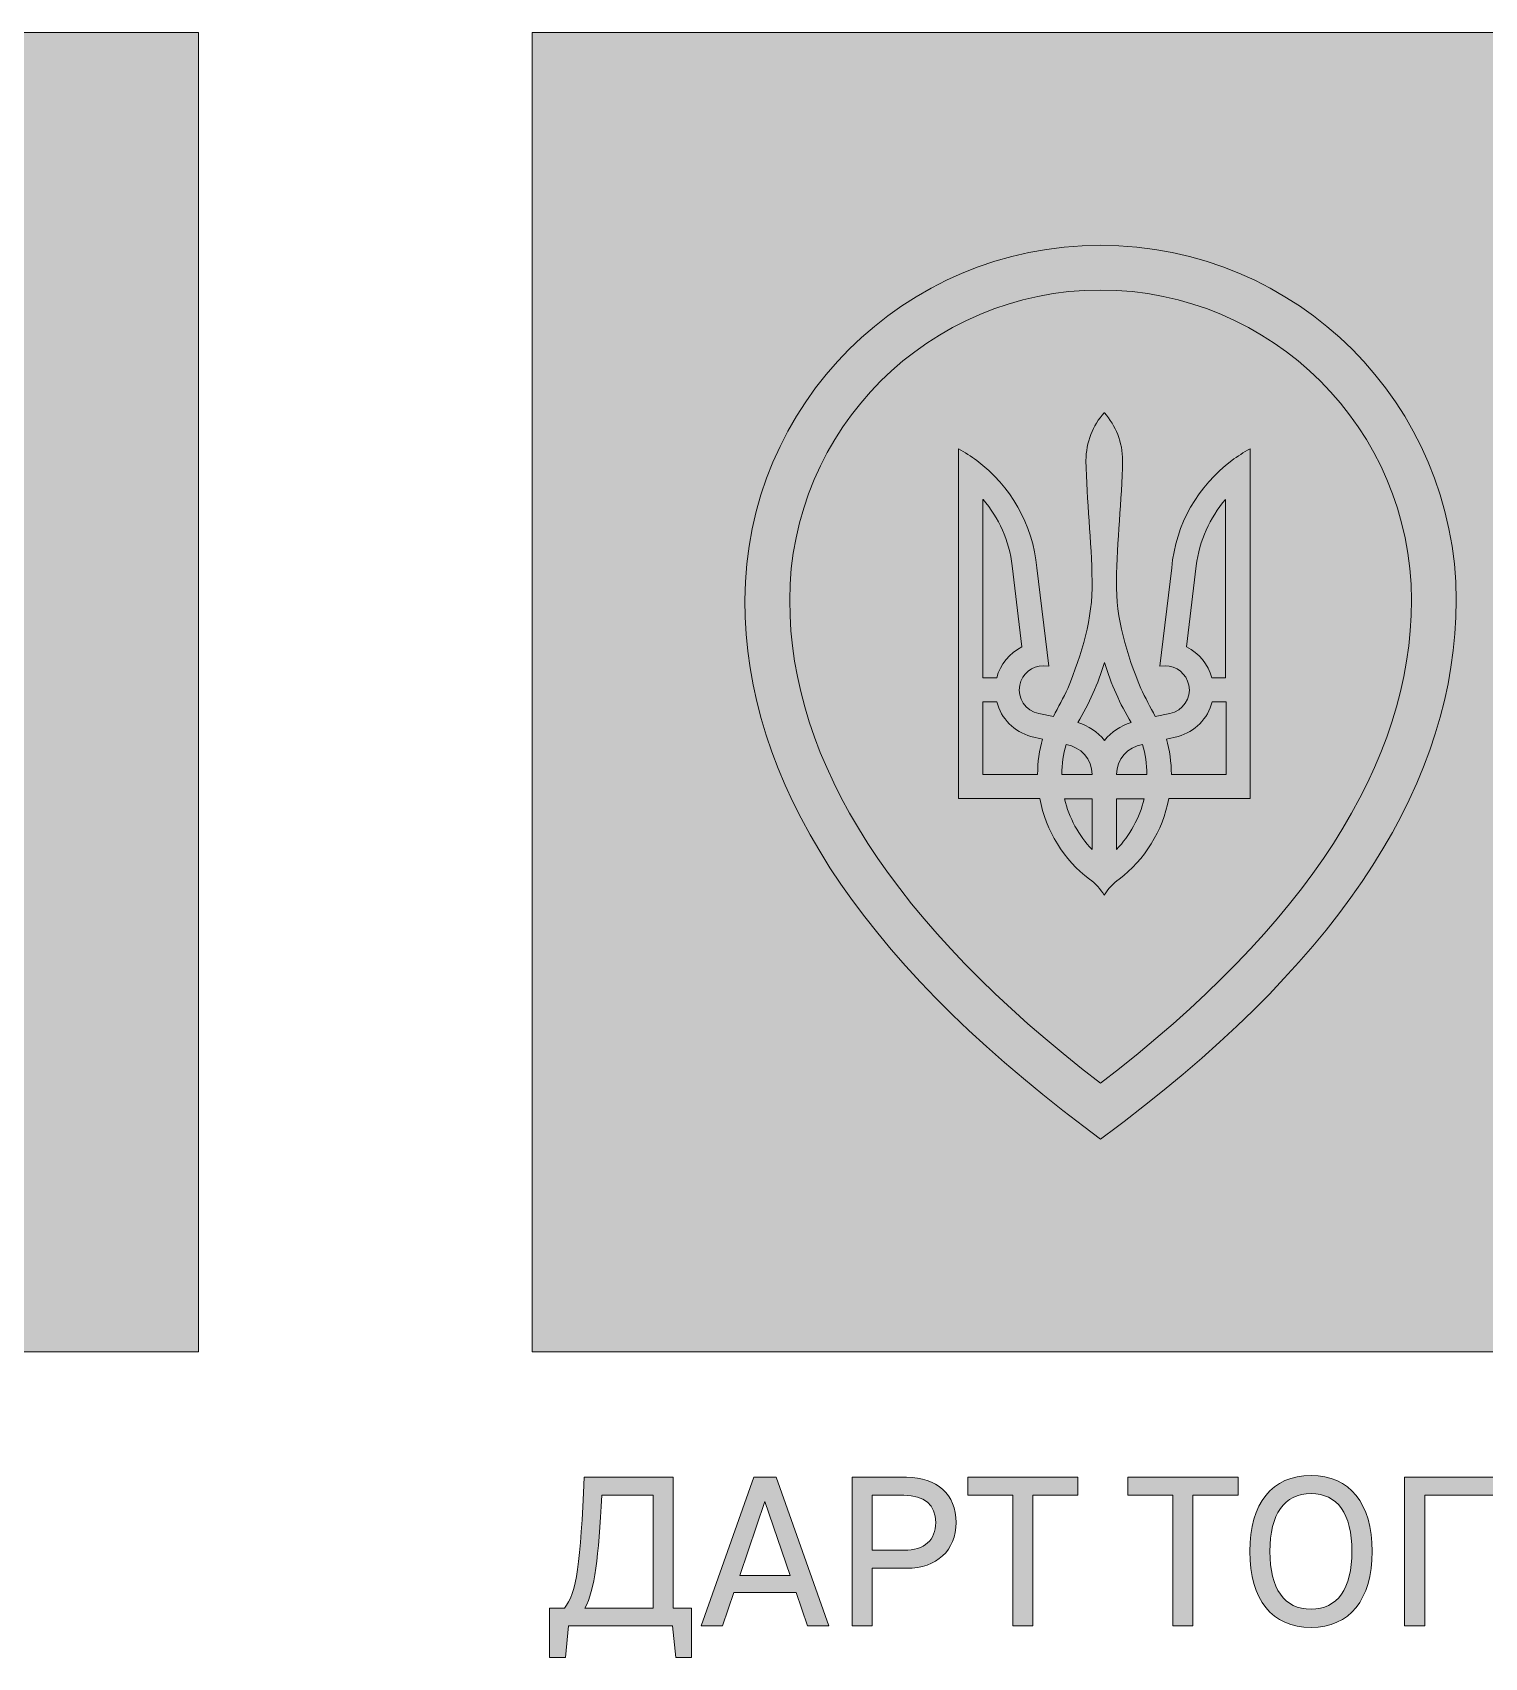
# Model space of a CAD drawing. Header units: millimetres. Extents: x -1334 to 1514, y -1037 to 10.
# Drawn here: x -948.5 to -880.2, y -1036.4 to -960 of the extents above; entities that cross this region are included whole.
import ezdxf

# ---------------------------------------------------------------- set-up
doc = ezdxf.new("R2010")
doc.units = ezdxf.units.MM
doc.header["$MEASUREMENT"] = 0
doc.layers.add('bg', color=7, linetype='Continuous', lineweight=0)
doc.layers.add('icons', color=7, linetype='Continuous', lineweight=0)

# ---------------------------------------------------------------- blocks, each defined once
blk = doc.blocks.new('Block_5')
at = {"layer": 'bg'}
for points, knots in [([(-898.289, -970.002), (-907.518, -970.002), (-915, -977.467), (-915, -986.678), (-915, -995.197), (-909.655, -1003.438), (-899.079, -1011.407), (-899.079, -1011.407), (-898.289, -1012.004), (-898.289, -1012.004), (-898.289, -1012.004), (-897.499, -1011.407), (-897.499, -1011.407), (-897.499, -1011.407), (-897.181, -1011.168), (-897.181, -1011.168), (-886.817, -1003.276), (-881.578, -995.113), (-881.578, -986.678), (-881.578, -977.467), (-889.06, -970.002), (-898.289, -970.002)], [0, 0, 0, 0, 1, 1, 1, 2, 2, 2, 3, 3, 3, 4, 4, 4, 5, 5, 5, 6, 6, 6, 7, 7, 7, 7]), ([(-898.289, -1009.372), (-907.983, -1001.942), (-912.897, -994.312), (-912.897, -986.678), (-912.897, -978.641), (-906.346, -972.104), (-898.289, -972.104), (-890.235, -972.104), (-883.68, -978.641), (-883.68, -986.678), (-883.68, -994.312), (-888.595, -1001.946), (-898.289, -1009.372)], [0, 0, 0, 0, 1, 1, 1, 2, 2, 2, 3, 3, 3, 4, 4, 4, 4]), ([(-894.947, -985.157), (-894.947, -985.157), (-895.504, -989.784), (-895.504, -989.784), (-895.504, -989.784), (-895.254, -989.757), (-895.254, -989.757), (-894.724, -989.759), (-894.248, -990.132), (-894.14, -990.67), (-894.017, -991.284), (-894.418, -991.88), (-895.036, -992.003), (-895.036, -992.003), (-895.721, -992.14), (-895.721, -992.14), (-895.954, -991.703), (-896.187, -991.267), (-896.403, -990.82), (-897.05, -989.205), (-897.582, -987.55), (-897.54, -985.785), (-897.519, -983.891), (-897.286, -982.003), (-897.254, -980.115), (-897.254, -979.254), (-897.579, -978.471), (-898.11, -977.869), (-898.11, -977.869), (-898.119, -977.869), (-898.119, -977.869), (-898.651, -978.469), (-898.975, -979.254), (-898.975, -980.115), (-898.944, -982.007), (-898.71, -983.897), (-898.69, -985.785), (-898.647, -987.548), (-899.179, -989.204), (-899.826, -990.82), (-900.042, -991.266), (-900.275, -991.703), (-900.508, -992.14), (-900.508, -992.14), (-901.193, -992.003), (-901.193, -992.003), (-901.811, -991.881), (-902.213, -991.284), (-902.089, -990.67), (-901.981, -990.133), (-901.505, -989.757), (-900.974, -989.757), (-900.974, -989.757), (-900.725, -989.784), (-900.725, -989.784), (-900.725, -989.784), (-901.282, -985.157), (-901.282, -985.157), (-901.464, -983.099), (-902.534, -981.29), (-904.107, -980.117), (-904.377, -979.915), (-904.664, -979.73), (-904.963, -979.567), (-904.963, -979.567), (-904.963, -995.992), (-904.963, -995.992), (-904.963, -995.992), (-901.146, -995.992), (-901.146, -995.992), (-900.861, -997.529), (-900.008, -998.873), (-898.81, -999.791), (-898.525, -999.986), (-898.286, -1000.244), (-898.114, -1000.544), (-897.943, -1000.244), (-897.704, -999.986), (-897.419, -999.791), (-896.22, -998.87), (-895.368, -997.529), (-895.083, -995.992), (-895.083, -995.992), (-891.266, -995.992), (-891.266, -995.992), (-891.266, -995.992), (-891.266, -979.567), (-891.266, -979.567), (-891.564, -979.73), (-891.851, -979.915), (-892.122, -980.117), (-893.697, -981.292), (-894.764, -983.099), (-894.947, -985.157)], [0, 0, 0, 0, 1, 1, 1, 2, 2, 2, 3, 3, 3, 4, 4, 4, 5, 5, 5, 6, 6, 6, 7, 7, 7, 8, 8, 8, 9, 9, 9, 10, 10, 10, 11, 11, 11, 12, 12, 12, 13, 13, 13, 14, 14, 14, 15, 15, 15, 16, 16, 16, 17, 17, 17, 18, 18, 18, 19, 19, 19, 20, 20, 20, 21, 21, 21, 22, 22, 22, 23, 23, 23, 24, 24, 24, 25, 25, 25, 26, 26, 26, 27, 27, 27, 28, 28, 28, 29, 29, 29, 30, 30, 30, 31, 31, 31, 31]), ([(-903.815, -981.944), (-903.815, -981.944), (-903.811, -981.943), (-903.811, -981.943), (-903.077, -982.804), (-902.583, -983.876), (-902.437, -985.056), (-902.437, -985.056), (-901.983, -988.87), (-901.983, -988.87), (-902.565, -989.159), (-903.005, -989.689), (-903.172, -990.331), (-903.172, -990.331), (-903.815, -990.331), (-903.815, -990.331), (-903.815, -990.331), (-903.815, -981.944), (-903.815, -981.944)], [0, 0, 0, 0, 1, 1, 1, 2, 2, 2, 3, 3, 3, 4, 4, 4, 5, 5, 5, 6, 6, 6, 6]), ([(-894.246, -988.87), (-894.246, -988.87), (-893.792, -985.056), (-893.792, -985.056), (-893.645, -983.877), (-893.151, -982.804), (-892.418, -981.943), (-892.418, -981.943), (-892.414, -981.945), (-892.414, -981.945), (-892.414, -981.945), (-892.414, -990.331), (-892.414, -990.331), (-892.414, -990.331), (-893.057, -990.331), (-893.057, -990.331), (-893.223, -989.69), (-893.664, -989.159), (-894.246, -988.87)], [0, 0, 0, 0, 1, 1, 1, 2, 2, 2, 3, 3, 3, 4, 4, 4, 5, 5, 5, 6, 6, 6, 6]), ([(-898.105, -993.262), (-898.424, -992.869), (-898.857, -992.578), (-899.355, -992.427), (-898.831, -991.55), (-898.411, -990.606), (-898.105, -989.612), (-897.799, -990.606), (-897.379, -991.552), (-896.856, -992.427), (-897.353, -992.577), (-897.786, -992.869), (-898.105, -993.262)], [0, 0, 0, 0, 1, 1, 1, 2, 2, 2, 3, 3, 3, 4, 4, 4, 4]), ([(-901.248, -994.866), (-901.248, -994.866), (-903.815, -994.866), (-903.815, -994.866), (-903.815, -994.866), (-903.815, -991.456), (-903.815, -991.456), (-903.815, -991.456), (-903.813, -991.456), (-903.813, -991.456), (-903.813, -991.456), (-903.166, -991.456), (-903.166, -991.456), (-902.963, -992.24), (-902.348, -992.86), (-901.569, -993.076), (-901.569, -993.076), (-901.02, -993.201), (-901.02, -993.201), (-901.167, -993.731), (-901.248, -994.286), (-901.248, -994.866)], [0, 0, 0, 0, 1, 1, 1, 2, 2, 2, 3, 3, 3, 4, 4, 4, 5, 5, 5, 6, 6, 6, 7, 7, 7, 7]), ([(-892.395, -994.866), (-892.395, -994.866), (-894.963, -994.866), (-894.963, -994.866), (-894.963, -994.29), (-895.043, -993.731), (-895.19, -993.201), (-895.19, -993.201), (-894.642, -993.076), (-894.642, -993.076), (-893.86, -992.86), (-893.245, -992.24), (-893.044, -991.456), (-893.044, -991.456), (-893.042, -991.456), (-893.042, -991.456), (-893.042, -991.456), (-892.395, -991.456), (-892.395, -991.456), (-892.395, -991.456), (-892.395, -994.866), (-892.395, -994.866)], [0, 0, 0, 0, 1, 1, 1, 2, 2, 2, 3, 3, 3, 4, 4, 4, 5, 5, 5, 6, 6, 6, 7, 7, 7, 7]), ([(-900.113, -994.866), (-900.113, -994.38), (-900.041, -993.911), (-899.913, -993.465), (-899.221, -993.562), (-898.688, -994.152), (-898.688, -994.866), (-898.688, -994.866), (-900.113, -994.866), (-900.113, -994.866)], [0, 0, 0, 0, 1, 1, 1, 2, 2, 2, 3, 3, 3, 3]), ([(-897.541, -994.866), (-897.541, -994.151), (-897.008, -993.562), (-896.316, -993.465), (-896.188, -993.911), (-896.115, -994.379), (-896.115, -994.866), (-896.115, -994.866), (-897.541, -994.866), (-897.541, -994.866)], [0, 0, 0, 0, 1, 1, 1, 2, 2, 2, 3, 3, 3, 3]), ([(-898.688, -998.387), (-899.315, -997.735), (-899.771, -996.919), (-899.984, -996.009), (-899.984, -996.009), (-898.688, -996.009), (-898.688, -996.009), (-898.688, -996.009), (-898.688, -998.387), (-898.688, -998.387)], [0, 0, 0, 0, 1, 1, 1, 2, 2, 2, 3, 3, 3, 3]), ([(-897.541, -998.387), (-897.541, -998.387), (-897.541, -996.009), (-897.541, -996.009), (-897.541, -996.009), (-896.245, -996.009), (-896.245, -996.009), (-896.455, -996.919), (-896.912, -997.736), (-897.541, -998.387)], [0, 0, 0, 0, 1, 1, 1, 2, 2, 2, 3, 3, 3, 3])]:
    blk.add_open_spline(points, degree=3, knots=knots, dxfattribs=at)
blk = doc.blocks.new('Block_35')
at = {"layer": 'icons', "true_color": 0x231f20, "transparency": 33554687}
h = blk.add_hatch(color=250, dxfattribs=at)
h.dxf.hatch_style = 2
edge = h.paths.add_edge_path()
edge.add_spline(control_points=[(-919.321, -1034.036), (-919.321, -1034.036), (-919.321, -1028.735), (-919.321, -1028.735), (-919.321, -1028.735), (-921.732, -1028.735), (-921.732, -1028.735), (-921.881, -1031.665), (-922.061, -1033.189), (-922.519, -1034.036), (-922.519, -1034.036), (-919.321, -1034.036), (-919.321, -1034.036)], knot_values=[0, 0, 0, 0, 1, 1, 1, 2, 2, 2, 3, 3, 3, 4, 4, 4, 4], degree=3, periodic=0)
edge = h.paths.add_edge_path()
edge.add_spline(control_points=[(-924.183, -1034.036), (-924.183, -1034.036), (-923.486, -1034.036), (-923.486, -1034.036), (-922.908, -1033.359), (-922.729, -1031.914), (-922.549, -1027.888), (-922.549, -1027.888), (-918.374, -1027.888), (-918.374, -1027.888), (-918.374, -1027.888), (-918.374, -1034.036), (-918.374, -1034.036), (-918.374, -1034.036), (-917.507, -1034.036), (-917.507, -1034.036), (-917.507, -1034.036), (-917.507, -1036.358), (-917.507, -1036.358), (-917.507, -1036.358), (-918.255, -1036.358), (-918.255, -1036.358), (-918.255, -1036.358), (-918.404, -1034.863), (-918.404, -1034.863), (-918.404, -1034.863), (-923.287, -1034.863), (-923.287, -1034.863), (-923.287, -1034.863), (-923.436, -1036.358), (-923.436, -1036.358), (-923.436, -1036.358), (-924.183, -1036.358), (-924.183, -1036.358), (-924.183, -1036.358), (-924.183, -1034.036), (-924.183, -1034.036)], knot_values=[0, 0, 0, 0, 1, 1, 1, 2, 2, 2, 3, 3, 3, 4, 4, 4, 5, 5, 5, 6, 6, 6, 7, 7, 7, 8, 8, 8, 9, 9, 9, 10, 10, 10, 11, 11, 11, 12, 12, 12, 12], degree=3, periodic=0)
h = blk.add_hatch(color=250, dxfattribs=at)
h.dxf.hatch_style = 2
edge = h.paths.add_edge_path()
edge.add_spline(control_points=[(-912.873, -1032.502), (-912.873, -1032.502), (-914.059, -1029.034), (-914.059, -1029.034), (-914.059, -1029.034), (-915.245, -1032.502), (-915.245, -1032.502), (-915.245, -1032.502), (-912.873, -1032.502), (-912.873, -1032.502)], knot_values=[0, 0, 0, 0, 1, 1, 1, 2, 2, 2, 3, 3, 3, 3], degree=3, periodic=0)
edge = h.paths.add_edge_path()
edge.add_spline(control_points=[(-912.594, -1033.299), (-912.594, -1033.299), (-915.524, -1033.299), (-915.524, -1033.299), (-915.524, -1033.299), (-916.052, -1034.863), (-916.052, -1034.863), (-916.052, -1034.863), (-917.058, -1034.863), (-917.058, -1034.863), (-917.058, -1034.863), (-914.577, -1027.888), (-914.577, -1027.888), (-914.577, -1027.888), (-913.531, -1027.888), (-913.531, -1027.888), (-913.531, -1027.888), (-911.06, -1034.863), (-911.06, -1034.863), (-911.06, -1034.863), (-912.056, -1034.863), (-912.056, -1034.863), (-912.056, -1034.863), (-912.594, -1033.299), (-912.594, -1033.299)], knot_values=[0, 0, 0, 0, 1, 1, 1, 2, 2, 2, 3, 3, 3, 4, 4, 4, 5, 5, 5, 6, 6, 6, 7, 7, 7, 8, 8, 8, 8], degree=3, periodic=0)
h = blk.add_hatch(color=250, dxfattribs=at)
h.dxf.hatch_style = 2
edge = h.paths.add_edge_path()
edge.add_spline(control_points=[(-907.532, -1028.735), (-907.532, -1028.735), (-909.017, -1028.735), (-909.017, -1028.735), (-909.017, -1028.735), (-909.017, -1031.316), (-909.017, -1031.316), (-909.017, -1031.316), (-907.522, -1031.316), (-907.522, -1031.316), (-906.566, -1031.316), (-906.037, -1030.848), (-906.037, -1030.011), (-906.037, -1029.184), (-906.566, -1028.735), (-907.532, -1028.735)], knot_values=[0, 0, 0, 0, 1, 1, 1, 2, 2, 2, 3, 3, 3, 4, 4, 4, 5, 5, 5, 5], degree=3, periodic=0)
edge = h.paths.add_edge_path()
edge.add_spline(control_points=[(-909.017, -1034.863), (-909.017, -1034.863), (-909.963, -1034.863), (-909.963, -1034.863), (-909.963, -1034.863), (-909.963, -1027.888), (-909.963, -1027.888), (-909.963, -1027.888), (-907.402, -1027.888), (-907.402, -1027.888), (-905.978, -1027.888), (-905.081, -1028.706), (-905.081, -1030.011), (-905.081, -1031.326), (-905.988, -1032.163), (-907.402, -1032.163), (-907.402, -1032.163), (-909.017, -1032.163), (-909.017, -1032.163), (-909.017, -1032.163), (-909.017, -1034.863), (-909.017, -1034.863)], knot_values=[0, 0, 0, 0, 1, 1, 1, 2, 2, 2, 3, 3, 3, 4, 4, 4, 5, 5, 5, 6, 6, 6, 7, 7, 7, 7], degree=3, periodic=0)
h = blk.add_hatch(color=250, dxfattribs=at)
h.dxf.hatch_style = 2
edge = h.paths.add_edge_path()
edge.add_spline(control_points=[(-901.473, -1034.863), (-901.473, -1034.863), (-902.42, -1034.863), (-902.42, -1034.863), (-902.42, -1034.863), (-902.42, -1028.735), (-902.42, -1028.735), (-902.42, -1028.735), (-904.532, -1028.735), (-904.532, -1028.735), (-904.532, -1028.735), (-904.532, -1027.888), (-904.532, -1027.888), (-904.532, -1027.888), (-899.351, -1027.888), (-899.351, -1027.888), (-899.351, -1027.888), (-899.351, -1028.735), (-899.351, -1028.735), (-899.351, -1028.735), (-901.473, -1028.735), (-901.473, -1028.735), (-901.473, -1028.735), (-901.473, -1034.863), (-901.473, -1034.863)], knot_values=[0, 0, 0, 0, 1, 1, 1, 2, 2, 2, 3, 3, 3, 4, 4, 4, 5, 5, 5, 6, 6, 6, 7, 7, 7, 8, 8, 8, 8], degree=3, periodic=0)
h = blk.add_hatch(color=250, dxfattribs=at)
h.dxf.hatch_style = 2
edge = h.paths.add_edge_path()
edge.add_spline(control_points=[(-893.95, -1034.863), (-893.95, -1034.863), (-894.896, -1034.863), (-894.896, -1034.863), (-894.896, -1034.863), (-894.896, -1028.735), (-894.896, -1028.735), (-894.896, -1028.735), (-897.008, -1028.735), (-897.008, -1028.735), (-897.008, -1028.735), (-897.008, -1027.888), (-897.008, -1027.888), (-897.008, -1027.888), (-891.827, -1027.888), (-891.827, -1027.888), (-891.827, -1027.888), (-891.827, -1028.735), (-891.827, -1028.735), (-891.827, -1028.735), (-893.95, -1028.735), (-893.95, -1028.735), (-893.95, -1028.735), (-893.95, -1034.863), (-893.95, -1034.863)], knot_values=[0, 0, 0, 0, 1, 1, 1, 2, 2, 2, 3, 3, 3, 4, 4, 4, 5, 5, 5, 6, 6, 6, 7, 7, 7, 8, 8, 8, 8], degree=3, periodic=0)
h = blk.add_hatch(color=250, dxfattribs=at)
h.dxf.hatch_style = 2
edge = h.paths.add_edge_path()
edge.add_spline(control_points=[(-890.332, -1031.376), (-890.332, -1033.13), (-889.655, -1034.086), (-888.399, -1034.086), (-887.154, -1034.086), (-886.476, -1033.13), (-886.476, -1031.366), (-886.476, -1029.602), (-887.154, -1028.656), (-888.399, -1028.656), (-889.655, -1028.656), (-890.332, -1029.612), (-890.332, -1031.376)], knot_values=[0, 0, 0, 0, 1, 1, 1, 2, 2, 2, 3, 3, 3, 4, 4, 4, 4], degree=3, periodic=0)
edge = h.paths.add_edge_path()
edge.add_spline(control_points=[(-885.53, -1031.376), (-885.53, -1033.638), (-886.576, -1034.943), (-888.399, -1034.943), (-890.233, -1034.943), (-891.279, -1033.638), (-891.279, -1031.376), (-891.279, -1029.104), (-890.233, -1027.809), (-888.399, -1027.809), (-886.576, -1027.809), (-885.53, -1029.104), (-885.53, -1031.376)], knot_values=[0, 0, 0, 0, 1, 1, 1, 2, 2, 2, 3, 3, 3, 4, 4, 4, 4], degree=3, periodic=0)
h = blk.add_hatch(color=250, dxfattribs=at)
h.dxf.hatch_style = 2
edge = h.paths.add_edge_path()
edge.add_spline(control_points=[(-883.058, -1034.863), (-883.058, -1034.863), (-884.004, -1034.863), (-884.004, -1034.863), (-884.004, -1034.863), (-884.004, -1027.888), (-884.004, -1027.888), (-884.004, -1027.888), (-878.744, -1027.888), (-878.744, -1027.888), (-878.744, -1027.888), (-878.744, -1034.863), (-878.744, -1034.863), (-878.744, -1034.863), (-879.69, -1034.863), (-879.69, -1034.863), (-879.69, -1034.863), (-879.69, -1028.735), (-879.69, -1028.735), (-879.69, -1028.735), (-883.058, -1028.735), (-883.058, -1028.735), (-883.058, -1028.735), (-883.058, -1034.863), (-883.058, -1034.863)], knot_values=[0, 0, 0, 0, 1, 1, 1, 2, 2, 2, 3, 3, 3, 4, 4, 4, 5, 5, 5, 6, 6, 6, 7, 7, 7, 8, 8, 8, 8], degree=3, periodic=0)
at = {"layer": 'icons'}
for points, knots in [([(-924.183, -1034.036), (-924.183, -1034.036), (-923.486, -1034.036), (-923.486, -1034.036), (-922.908, -1033.359), (-922.729, -1031.914), (-922.549, -1027.888), (-922.549, -1027.888), (-918.374, -1027.888), (-918.374, -1027.888), (-918.374, -1027.888), (-918.374, -1034.036), (-918.374, -1034.036), (-918.374, -1034.036), (-917.507, -1034.036), (-917.507, -1034.036), (-917.507, -1034.036), (-917.507, -1036.358), (-917.507, -1036.358), (-917.507, -1036.358), (-918.255, -1036.358), (-918.255, -1036.358), (-918.255, -1036.358), (-918.404, -1034.863), (-918.404, -1034.863), (-918.404, -1034.863), (-923.287, -1034.863), (-923.287, -1034.863), (-923.287, -1034.863), (-923.436, -1036.358), (-923.436, -1036.358), (-923.436, -1036.358), (-924.183, -1036.358), (-924.183, -1036.358), (-924.183, -1036.358), (-924.183, -1034.036), (-924.183, -1034.036)], [0, 0, 0, 0, 1, 1, 1, 2, 2, 2, 3, 3, 3, 4, 4, 4, 5, 5, 5, 6, 6, 6, 7, 7, 7, 8, 8, 8, 9, 9, 9, 10, 10, 10, 11, 11, 11, 12, 12, 12, 12]), ([(-912.594, -1033.299), (-912.594, -1033.299), (-915.524, -1033.299), (-915.524, -1033.299), (-915.524, -1033.299), (-916.052, -1034.863), (-916.052, -1034.863), (-916.052, -1034.863), (-917.058, -1034.863), (-917.058, -1034.863), (-917.058, -1034.863), (-914.577, -1027.888), (-914.577, -1027.888), (-914.577, -1027.888), (-913.531, -1027.888), (-913.531, -1027.888), (-913.531, -1027.888), (-911.06, -1034.863), (-911.06, -1034.863), (-911.06, -1034.863), (-912.056, -1034.863), (-912.056, -1034.863), (-912.056, -1034.863), (-912.594, -1033.299), (-912.594, -1033.299)], [0, 0, 0, 0, 1, 1, 1, 2, 2, 2, 3, 3, 3, 4, 4, 4, 5, 5, 5, 6, 6, 6, 7, 7, 7, 8, 8, 8, 8]), ([(-909.017, -1034.863), (-909.017, -1034.863), (-909.963, -1034.863), (-909.963, -1034.863), (-909.963, -1034.863), (-909.963, -1027.888), (-909.963, -1027.888), (-909.963, -1027.888), (-907.402, -1027.888), (-907.402, -1027.888), (-905.978, -1027.888), (-905.081, -1028.706), (-905.081, -1030.011), (-905.081, -1031.326), (-905.988, -1032.163), (-907.402, -1032.163), (-907.402, -1032.163), (-909.017, -1032.163), (-909.017, -1032.163), (-909.017, -1032.163), (-909.017, -1034.863), (-909.017, -1034.863)], [0, 0, 0, 0, 1, 1, 1, 2, 2, 2, 3, 3, 3, 4, 4, 4, 5, 5, 5, 6, 6, 6, 7, 7, 7, 7]), ([(-901.473, -1034.863), (-901.473, -1034.863), (-902.42, -1034.863), (-902.42, -1034.863), (-902.42, -1034.863), (-902.42, -1028.735), (-902.42, -1028.735), (-902.42, -1028.735), (-904.532, -1028.735), (-904.532, -1028.735), (-904.532, -1028.735), (-904.532, -1027.888), (-904.532, -1027.888), (-904.532, -1027.888), (-899.351, -1027.888), (-899.351, -1027.888), (-899.351, -1027.888), (-899.351, -1028.735), (-899.351, -1028.735), (-899.351, -1028.735), (-901.473, -1028.735), (-901.473, -1028.735), (-901.473, -1028.735), (-901.473, -1034.863), (-901.473, -1034.863)], [0, 0, 0, 0, 1, 1, 1, 2, 2, 2, 3, 3, 3, 4, 4, 4, 5, 5, 5, 6, 6, 6, 7, 7, 7, 8, 8, 8, 8]), ([(-893.95, -1034.863), (-893.95, -1034.863), (-894.896, -1034.863), (-894.896, -1034.863), (-894.896, -1034.863), (-894.896, -1028.735), (-894.896, -1028.735), (-894.896, -1028.735), (-897.008, -1028.735), (-897.008, -1028.735), (-897.008, -1028.735), (-897.008, -1027.888), (-897.008, -1027.888), (-897.008, -1027.888), (-891.827, -1027.888), (-891.827, -1027.888), (-891.827, -1027.888), (-891.827, -1028.735), (-891.827, -1028.735), (-891.827, -1028.735), (-893.95, -1028.735), (-893.95, -1028.735), (-893.95, -1028.735), (-893.95, -1034.863), (-893.95, -1034.863)], [0, 0, 0, 0, 1, 1, 1, 2, 2, 2, 3, 3, 3, 4, 4, 4, 5, 5, 5, 6, 6, 6, 7, 7, 7, 8, 8, 8, 8]), ([(-885.53, -1031.376), (-885.53, -1033.638), (-886.576, -1034.943), (-888.399, -1034.943), (-890.233, -1034.943), (-891.279, -1033.638), (-891.279, -1031.376), (-891.279, -1029.104), (-890.233, -1027.809), (-888.399, -1027.809), (-886.576, -1027.809), (-885.53, -1029.104), (-885.53, -1031.376)], [0, 0, 0, 0, 1, 1, 1, 2, 2, 2, 3, 3, 3, 4, 4, 4, 4]), ([(-883.058, -1034.863), (-883.058, -1034.863), (-884.004, -1034.863), (-884.004, -1034.863), (-884.004, -1034.863), (-884.004, -1027.888), (-884.004, -1027.888), (-884.004, -1027.888), (-878.744, -1027.888), (-878.744, -1027.888), (-878.744, -1027.888), (-878.744, -1034.863), (-878.744, -1034.863), (-878.744, -1034.863), (-879.69, -1034.863), (-879.69, -1034.863), (-879.69, -1034.863), (-879.69, -1028.735), (-879.69, -1028.735), (-879.69, -1028.735), (-883.058, -1028.735), (-883.058, -1028.735), (-883.058, -1028.735), (-883.058, -1034.863), (-883.058, -1034.863)], [0, 0, 0, 0, 1, 1, 1, 2, 2, 2, 3, 3, 3, 4, 4, 4, 5, 5, 5, 6, 6, 6, 7, 7, 7, 8, 8, 8, 8]), ([(-919.321, -1034.036), (-919.321, -1034.036), (-919.321, -1028.735), (-919.321, -1028.735), (-919.321, -1028.735), (-921.732, -1028.735), (-921.732, -1028.735), (-921.881, -1031.665), (-922.061, -1033.189), (-922.519, -1034.036), (-922.519, -1034.036), (-919.321, -1034.036), (-919.321, -1034.036)], [0, 0, 0, 0, 1, 1, 1, 2, 2, 2, 3, 3, 3, 4, 4, 4, 4]), ([(-912.873, -1032.502), (-912.873, -1032.502), (-914.059, -1029.034), (-914.059, -1029.034), (-914.059, -1029.034), (-915.245, -1032.502), (-915.245, -1032.502), (-915.245, -1032.502), (-912.873, -1032.502), (-912.873, -1032.502)], [0, 0, 0, 0, 1, 1, 1, 2, 2, 2, 3, 3, 3, 3]), ([(-907.532, -1028.735), (-907.532, -1028.735), (-909.017, -1028.735), (-909.017, -1028.735), (-909.017, -1028.735), (-909.017, -1031.316), (-909.017, -1031.316), (-909.017, -1031.316), (-907.522, -1031.316), (-907.522, -1031.316), (-906.566, -1031.316), (-906.037, -1030.848), (-906.037, -1030.011), (-906.037, -1029.184), (-906.566, -1028.735), (-907.532, -1028.735)], [0, 0, 0, 0, 1, 1, 1, 2, 2, 2, 3, 3, 3, 4, 4, 4, 5, 5, 5, 5]), ([(-890.332, -1031.376), (-890.332, -1033.13), (-889.655, -1034.086), (-888.399, -1034.086), (-887.154, -1034.086), (-886.476, -1033.13), (-886.476, -1031.366), (-886.476, -1029.602), (-887.154, -1028.656), (-888.399, -1028.656), (-889.655, -1028.656), (-890.332, -1029.612), (-890.332, -1031.376)], [0, 0, 0, 0, 1, 1, 1, 2, 2, 2, 3, 3, 3, 4, 4, 4, 4])]:
    blk.add_open_spline(points, degree=3, knots=knots, dxfattribs=at)

msp = doc.modelspace()

# ---------------------------------------------------------------- hatches: boundary and pattern name
at = {"layer": 'bg', "true_color": 0x592d2c, "transparency": 33554687}
h = msp.add_hatch(color=29, dxfattribs=at)
h.dxf.hatch_style = 2
h.paths.add_polyline_path([(-940.685, -1022), (-1071.633, -1022), (-1071.633, -960.002), (-940.685, -960.002)])
h = msp.add_hatch(color=29, dxfattribs=at)
h.dxf.hatch_style = 2
h.paths.add_polyline_path([(-794.052, -1022), (-925, -1022), (-925, -960.002), (-794.052, -960.002)])

# ---------------------------------------------------------------- linework, layer by layer
at = {"layer": 'bg'}
for points in [[(-940.685, -1022), (-1071.633, -1022), (-1071.633, -960.002), (-940.685, -960.002)], [(-794.052, -1022), (-925, -1022), (-925, -960.002), (-794.052, -960.002)]]:
    msp.add_lwpolyline(points, close=True, dxfattribs=at)

# ---------------------------------------------------------------- block references
msp.add_blockref('Block_5', (0, 0), dxfattribs=at)
at = {"layer": 'icons'}
msp.add_blockref('Block_35', (0, 0), dxfattribs=at)

doc.saveas('drawing.dxf')
